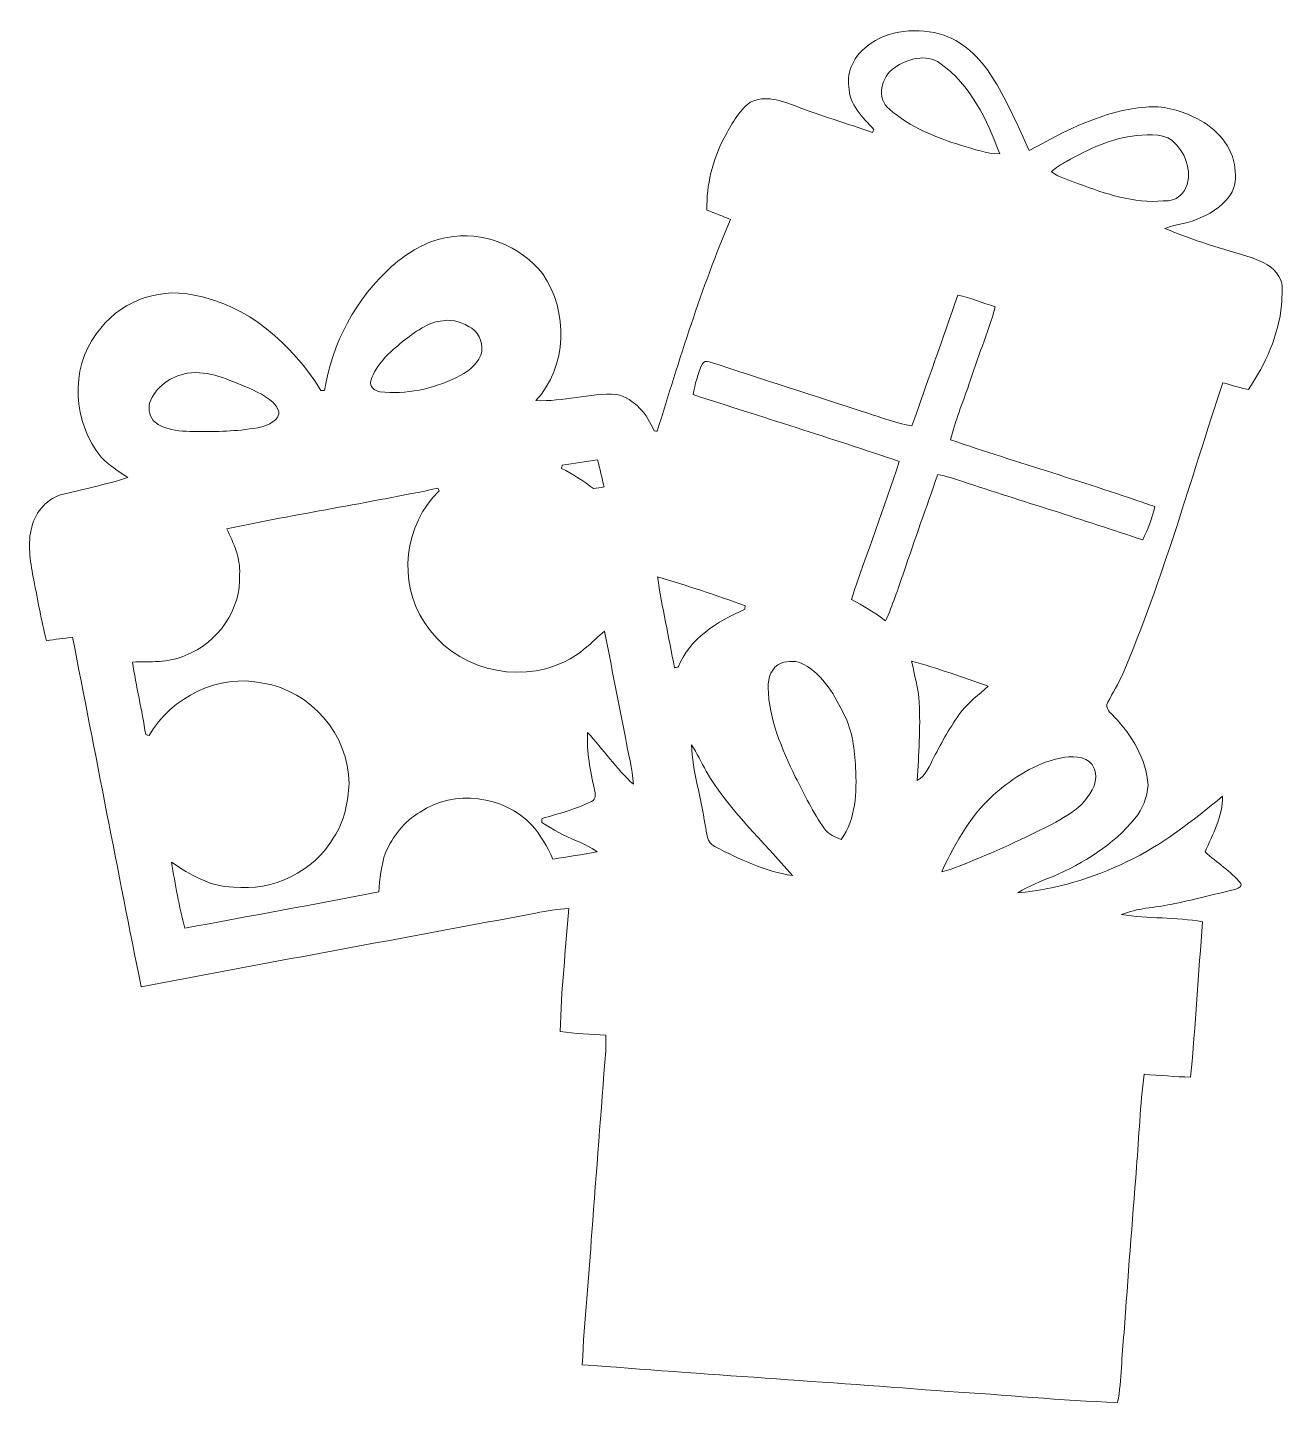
# Model space of a CAD drawing. Header units: centimetres. Extents: x -14.7 to 14.7, y -16.1 to 16.2.
import ezdxf

# ---------------------------------------------------------------- set-up
doc = ezdxf.new("R2010")
doc.units = ezdxf.units.CM
doc.header["$MEASUREMENT"] = 0
doc.layers.add('Layer 1', color=7, linetype='Continuous')

msp = doc.modelspace()

# ---------------------------------------------------------------- linework, layer by layer
at = {"layer": 'Layer 1', "color": 251, "lineweight": 9}
for points, knots in [([(4.95239, 15.71236), (5.44804, 16.11947), (6.15995, 16.15369), (6.75297, 15.97659), (6.75297, 15.97659), (7.26697, 15.78821), (7.66913, 15.36911), (7.94113, 14.90415), (7.94113, 14.90415), (8.26321, 14.38556), (8.49569, 13.82006), (8.7571, 13.27043), (8.7571, 13.27043), (9.61047, 13.73293), (10.50053, 14.21553), (11.48936, 14.28538), (11.48936, 14.28538), (11.87389, 14.3263), (12.25842, 14.22717), (12.60273, 14.05995), (12.60273, 14.05995), (13.06416, 13.85393), (13.47586, 13.4567), (13.56652, 12.94306), (13.56652, 12.94306), (13.58874, 12.7321), (13.62543, 12.49609), (13.51043, 12.30347), (13.51043, 12.30347), (13.35979, 12.00925), (13.07087, 11.82581), (12.77736, 11.69775), (12.77736, 11.69775), (12.51313, 11.56511), (12.21115, 11.54747), (11.93669, 11.4441), (11.93669, 11.4441), (12.60061, 11.16012), (13.29841, 10.96256), (13.98915, 10.75407), (13.98915, 10.75407), (14.22551, 10.66447), (14.47669, 10.54487), (14.60968, 10.3191), (14.60968, 10.3191), (14.74092, 10.12401), (14.66895, 9.87424), (14.67424, 9.65587), (14.67424, 9.65587), (14.60051, 8.93515), (14.2943, 8.26134), (13.89531, 7.6648), (13.89531, 7.6648), (13.69281, 7.70572), (13.49632, 7.76992), (13.29841, 7.82672), (13.29841, 7.82672), (12.52794, 5.54813), (11.89647, 3.21592), (10.9475, 1.00118), (10.9475, 1.00118), (10.84801, 0.77117), (10.71396, 0.55879), (10.59648, 0.33795), (10.59648, 0.33795), (10.51676, 0.18767), (10.6621, 0.09242), (10.74536, -0.00318), (10.74536, -0.00318), (11.16093, -0.43675), (11.50348, -0.99131), (11.54122, -1.60479), (11.54122, -1.60479), (11.52111, -1.88843), (11.41951, -2.16924), (11.23184, -2.38514), (11.23184, -2.38514), (10.73195, -3.0032), (10.03592, -3.43148), (9.31484, -3.74651), (9.31484, -3.74651), (9.03156, -3.85481), (8.74511, -3.96276), (8.49111, -4.13245), (8.49111, -4.13245), (9.38046, -4.05519), (10.24759, -3.7906), (11.04769, -3.39902), (11.04769, -3.39902), (11.87389, -3.01344), (12.5925, -2.44158), (13.28924, -1.86197), (13.28924, -1.86197), (13.29982, -2.32764), (13.05781, -2.75555), (12.8779, -3.17219), (12.8779, -3.17219), (13.1573, -3.41878), (13.4748, -3.62515), (13.71998, -3.90914), (13.71998, -3.90914), (13.74855, -3.9991), (13.63531, -4.03684), (13.56864, -4.05378), (13.56864, -4.05378), (13.07157, -4.16878), (12.57874, -4.30213), (12.07815, -4.40091), (12.07815, -4.40091), (11.69256, -4.48134), (11.28793, -4.48875), (10.91892, -4.63833), (10.91892, -4.63833), (11.54722, -4.74346), (12.19104, -4.69654), (12.81934, -4.80802), (12.81934, -4.80802), (12.72338, -6.02228), (12.65283, -7.23901), (12.53994, -8.45256), (12.53994, -8.45256), (12.17587, -8.44268), (11.81286, -8.41023), (11.44985, -8.38518), (11.44985, -8.38518), (11.35213, -9.10838), (11.33061, -9.83863), (11.27099, -10.5657), (11.27099, -10.5657), (11.17045, -11.85863), (11.06815, -13.15121), (10.97748, -14.44485), (10.97748, -14.44485), (10.91751, -14.98777), (10.92774, -15.53952), (10.8272, -16.07821), (10.8272, -16.07821), (9.49934, -16.03728), (8.17749, -15.8937), (6.85139, -15.81786), (6.85139, -15.81786), (3.99319, -15.60019), (1.13216, -15.41463), (-1.72569, -15.19203), (-1.72569, -15.19203), (-1.68336, -14.1538), (-1.56694, -13.11946), (-1.50238, -12.08229), (-1.50238, -12.08229), (-1.39479, -10.66518), (-1.28296, -9.24843), (-1.17747, -7.83132), (-1.17747, -7.83132), (-1.17077, -7.7082), (-1.16901, -7.58685), (-1.17395, -7.46443), (-1.17395, -7.46443), (-1.53025, -7.44115), (-1.88903, -7.43727), (-2.24216, -7.37871), (-2.24216, -7.37871), (-2.22417, -6.41633), (-2.11163, -5.45783), (-2.0439, -4.49757), (-2.0439, -4.49757), (-2.30389, -4.50745), (-2.5586, -4.56072), (-2.81401, -4.60446), (-2.81401, -4.60446), (-5.89729, -5.18831), (-8.98621, -5.74182), (-12.06737, -6.33625), (-12.06737, -6.33625), (-12.623, -3.60822), (-13.13911, -0.87102), (-13.67992, 1.86054), (-13.67992, 1.86054), (-13.88382, 1.83761), (-14.08667, 1.8101), (-14.28917, 1.77905), (-14.28917, 1.77905), (-14.4144, 2.24719), (-14.48849, 2.72626), (-14.59009, 3.19933), (-14.59009, 3.19933), (-14.65994, 3.58563), (-14.73578, 3.98462), (-14.65323, 4.37514), (-14.65323, 4.37514), (-14.58056, 4.74274), (-14.3255, 5.08423), (-13.95791, 5.19676), (-13.95791, 5.19676), (-13.43509, 5.3347), (-12.9024, 5.43736), (-12.38628, 5.60175), (-12.38628, 5.60175), (-12.5976, 5.75874), (-12.83078, 5.89068), (-13.01141, 6.08506), (-13.01141, 6.08506), (-13.66263, 6.88621), (-13.754, 8.14422), (-13.11477, 8.97925), (-13.11477, 8.97925), (-12.63182, 9.69009), (-11.71283, 10.06333), (-10.87004, 9.88906), (-10.87004, 9.88906), (-9.57923, 9.66716), (-8.52407, 8.73089), (-7.8545, 7.64257), (-7.8545, 7.64257), (-7.83369, 7.64222), (-7.79241, 7.64151), (-7.7716, 7.64116), (-7.7716, 7.64116), (-7.59803, 8.75488), (-7.03112, 9.80439), (-6.18974, 10.55581), (-6.18974, 10.55581), (-5.81897, 10.87543), (-5.38435, 11.15483), (-4.89187, 11.23067), (-4.89187, 11.23067), (-4.06355, 11.40495), (-3.17067, 11.03171), (-2.65279, 10.37695), (-2.65279, 10.37695), (-2.04672, 9.50206), (-2.07671, 8.19961), (-2.81472, 7.40762), (-2.81472, 7.40762), (-2.1776, 7.38046), (-1.55706, 7.5826), (-0.92101, 7.55438), (-0.92101, 7.55438), (-0.49802, 7.45489), (-0.20099, 7.08553), (-0.04224, 6.69818), (-0.04224, 6.69818), (-0.02354, 6.69571), (0.0135, 6.69078), (0.0322, 6.68831), (0.0322, 6.68831), (0.5462, 8.36294), (1.06161, 10.04287), (1.75058, 11.65577), (1.75058, 11.65577), (1.56643, 11.73021), (1.38158, 11.80182), (1.19743, 11.87485), (1.19743, 11.87485), (1.18367, 12.46257), (1.32407, 13.04607), (1.59994, 13.56395), (1.59994, 13.56395), (1.76011, 13.8691), (1.93403, 14.18131), (2.20708, 14.40038), (2.20708, 14.40038), (2.55915, 14.57783), (2.94826, 14.43601), (3.28763, 14.3076), (3.28763, 14.3076), (3.87642, 14.0783), (4.48426, 13.90438), (5.0801, 13.69518), (5.0801, 13.69518), (5.08856, 13.71282), (5.10585, 13.74739), (5.11432, 13.76468), (5.11432, 13.76468), (4.84868, 14.04266), (4.52518, 14.35276), (4.52518, 14.76692), (4.52518, 14.76692), (4.46485, 15.13592), (4.66206, 15.49681), (4.95239, 15.71236), (4.95239, 15.71236), (4.95239, 15.71236), (4.95239, 15.71236), (4.95239, 15.71236)], [0, 0, 0, 0, 0.01388889, 0.01388889, 0.01388889, 0.01388889, 0.02777778, 0.02777778, 0.02777778, 0.02777778, 0.04166667, 0.04166667, 0.04166667, 0.04166667, 0.05555556, 0.05555556, 0.05555556, 0.05555556, 0.06944444, 0.06944444, 0.06944444, 0.06944444, 0.08333333, 0.08333333, 0.08333333, 0.08333333, 0.09722222, 0.09722222, 0.09722222, 0.09722222, 0.11111111, 0.11111111, 0.11111111, 0.11111111, 0.125, 0.125, 0.125, 0.125, 0.13888889, 0.13888889, 0.13888889, 0.13888889, 0.15277778, 0.15277778, 0.15277778, 0.15277778, 0.16666667, 0.16666667, 0.16666667, 0.16666667, 0.18055556, 0.18055556, 0.18055556, 0.18055556, 0.19444444, 0.19444444, 0.19444444, 0.19444444, 0.20833333, 0.20833333, 0.20833333, 0.20833333, 0.22222222, 0.22222222, 0.22222222, 0.22222222, 0.23611111, 0.23611111, 0.23611111, 0.23611111, 0.25, 0.25, 0.25, 0.25, 0.26388889, 0.26388889, 0.26388889, 0.26388889, 0.27777778, 0.27777778, 0.27777778, 0.27777778, 0.29166667, 0.29166667, 0.29166667, 0.29166667, 0.30555556, 0.30555556, 0.30555556, 0.30555556, 0.31944444, 0.31944444, 0.31944444, 0.31944444, 0.33333333, 0.33333333, 0.33333333, 0.33333333, 0.34722222, 0.34722222, 0.34722222, 0.34722222, 0.36111111, 0.36111111, 0.36111111, 0.36111111, 0.375, 0.375, 0.375, 0.375, 0.38888889, 0.38888889, 0.38888889, 0.38888889, 0.40277778, 0.40277778, 0.40277778, 0.40277778, 0.41666667, 0.41666667, 0.41666667, 0.41666667, 0.43055556, 0.43055556, 0.43055556, 0.43055556, 0.44444444, 0.44444444, 0.44444444, 0.44444444, 0.45833333, 0.45833333, 0.45833333, 0.45833333, 0.47222222, 0.47222222, 0.47222222, 0.47222222, 0.48611111, 0.48611111, 0.48611111, 0.48611111, 0.5, 0.5, 0.5, 0.5, 0.51388889, 0.51388889, 0.51388889, 0.51388889, 0.52777778, 0.52777778, 0.52777778, 0.52777778, 0.54166667, 0.54166667, 0.54166667, 0.54166667, 0.55555556, 0.55555556, 0.55555556, 0.55555556, 0.56944444, 0.56944444, 0.56944444, 0.56944444, 0.58333333, 0.58333333, 0.58333333, 0.58333333, 0.59722222, 0.59722222, 0.59722222, 0.59722222, 0.61111111, 0.61111111, 0.61111111, 0.61111111, 0.625, 0.625, 0.625, 0.625, 0.63888889, 0.63888889, 0.63888889, 0.63888889, 0.65277778, 0.65277778, 0.65277778, 0.65277778, 0.66666667, 0.66666667, 0.66666667, 0.66666667, 0.68055556, 0.68055556, 0.68055556, 0.68055556, 0.69444444, 0.69444444, 0.69444444, 0.69444444, 0.70833333, 0.70833333, 0.70833333, 0.70833333, 0.72222222, 0.72222222, 0.72222222, 0.72222222, 0.73611111, 0.73611111, 0.73611111, 0.73611111, 0.75, 0.75, 0.75, 0.75, 0.76388889, 0.76388889, 0.76388889, 0.76388889, 0.77777778, 0.77777778, 0.77777778, 0.77777778, 0.79166667, 0.79166667, 0.79166667, 0.79166667, 0.80555556, 0.80555556, 0.80555556, 0.80555556, 0.81944444, 0.81944444, 0.81944444, 0.81944444, 0.83333333, 0.83333333, 0.83333333, 0.83333333, 0.84722222, 0.84722222, 0.84722222, 0.84722222, 0.86111111, 0.86111111, 0.86111111, 0.86111111, 0.875, 0.875, 0.875, 0.875, 0.88888889, 0.88888889, 0.88888889, 0.88888889, 0.90277778, 0.90277778, 0.90277778, 0.90277778, 0.91666667, 0.91666667, 0.91666667, 0.91666667, 0.93055556, 0.93055556, 0.93055556, 0.93055556, 0.94444444, 0.94444444, 0.94444444, 0.94444444, 0.95833333, 0.95833333, 0.95833333, 0.95833333, 0.97222222, 0.97222222, 0.97222222, 0.97222222, 1, 1, 1, 1]), ([(5.59374, 15.21142), (5.28683, 15.00151), (5.15771, 14.49316), (5.47591, 14.23705), (5.47591, 14.23705), (5.95851, 13.81548), (6.56353, 13.57418), (7.16925, 13.38967), (7.16925, 13.38967), (7.46135, 13.30289), (7.75415, 13.19565), (8.06248, 13.1893), (8.06248, 13.1893), (7.76579, 13.98869), (7.38374, 14.81348), (6.66195, 15.31549), (6.66195, 15.31549), (6.3374, 15.54867), (5.89607, 15.42026), (5.59374, 15.21142), (5.59374, 15.21142), (5.59374, 15.21142), (5.59374, 15.21142), (5.59374, 15.21142)], [0, 0, 0, 0, 0.14285714, 0.14285714, 0.14285714, 0.14285714, 0.28571429, 0.28571429, 0.28571429, 0.28571429, 0.42857143, 0.42857143, 0.42857143, 0.42857143, 0.57142857, 0.57142857, 0.57142857, 0.57142857, 0.71428571, 0.71428571, 0.71428571, 0.71428571, 1, 1, 1, 1]), ([(11.27699, 13.61898), (10.68503, 13.565), (10.13928, 13.30077), (9.62776, 13.01432), (9.62776, 13.01432), (9.50675, 12.93918), (9.37093, 12.87885), (9.27498, 12.7702), (9.27498, 12.7702), (9.46336, 12.63332), (9.69231, 12.5737), (9.9068, 12.49009), (9.9068, 12.49009), (10.54286, 12.2562), (11.20749, 12.0283), (11.89612, 12.08686), (11.89612, 12.08686), (12.05981, 12.08404), (12.24678, 12.12743), (12.34591, 12.26996), (12.34591, 12.26996), (12.61896, 12.6118), (12.47256, 13.11768), (12.20162, 13.41331), (12.20162, 13.41331), (11.9702, 13.68777), (11.59308, 13.64367), (11.27699, 13.61898), (11.27699, 13.61898), (11.27699, 13.61898), (11.27699, 13.61898), (11.27699, 13.61898)], [0, 0, 0, 0, 0.11111111, 0.11111111, 0.11111111, 0.11111111, 0.22222222, 0.22222222, 0.22222222, 0.22222222, 0.33333333, 0.33333333, 0.33333333, 0.33333333, 0.44444444, 0.44444444, 0.44444444, 0.44444444, 0.55555556, 0.55555556, 0.55555556, 0.55555556, 0.66666667, 0.66666667, 0.66666667, 0.66666667, 0.77777778, 0.77777778, 0.77777778, 0.77777778, 1, 1, 1, 1]), ([(7.07753, 9.87848), (6.72863, 8.85436), (6.36209, 7.83625), (6.00438, 6.81531), (6.00438, 6.81531), (5.63996, 6.86858), (5.29953, 7.01604), (4.94781, 7.11764), (4.94781, 7.11764), (3.71661, 7.52016), (2.48189, 7.91209), (1.25246, 8.3192), (1.25246, 8.3192), (1.19213, 8.33931), (1.11029, 8.3252), (1.08348, 8.26134), (1.08348, 8.26134), (0.98823, 8.03168), (0.9152, 7.79285), (0.87146, 7.54838), (0.87146, 7.54838), (2.48295, 7.02733), (4.1022, 6.52779), (5.70522, 5.98063), (5.70522, 5.98063), (5.35738, 4.89408), (4.94675, 3.82834), (4.58409, 2.74637), (4.58409, 2.74637), (4.8642, 2.60208), (5.13725, 2.44051), (5.38278, 2.24154), (5.38278, 2.24154), (5.55458, 2.6109), (5.67841, 3.00037), (5.81176, 3.38454), (5.81176, 3.38454), (6.0714, 4.15042), (6.34269, 4.91242), (6.61045, 5.67583), (6.61045, 5.67583), (6.80941, 5.63703), (7.00309, 5.57706), (7.19465, 5.51073), (7.19465, 5.51073), (8.59835, 5.04507), (10.01546, 4.61962), (11.41493, 4.14125), (11.41493, 4.14125), (11.53911, 4.38961), (11.64, 4.65102), (11.69821, 4.92265), (11.69821, 4.92265), (10.11424, 5.47934), (8.50063, 5.94853), (6.91031, 6.48758), (6.91031, 6.48758), (7.01226, 6.93208), (7.19676, 7.35153), (7.33858, 7.78368), (7.33858, 7.78368), (7.53296, 8.39469), (7.78414, 8.98665), (7.95876, 9.60401), (7.95876, 9.60401), (7.66666, 9.70138), (7.37986, 9.81745), (7.07753, 9.87848), (7.07753, 9.87848), (7.07753, 9.87848), (7.07753, 9.87848), (7.07753, 9.87848)], [0, 0, 0, 0, 0.05263158, 0.05263158, 0.05263158, 0.05263158, 0.10526316, 0.10526316, 0.10526316, 0.10526316, 0.15789474, 0.15789474, 0.15789474, 0.15789474, 0.21052632, 0.21052632, 0.21052632, 0.21052632, 0.26315789, 0.26315789, 0.26315789, 0.26315789, 0.31578947, 0.31578947, 0.31578947, 0.31578947, 0.36842105, 0.36842105, 0.36842105, 0.36842105, 0.42105263, 0.42105263, 0.42105263, 0.42105263, 0.47368421, 0.47368421, 0.47368421, 0.47368421, 0.52631579, 0.52631579, 0.52631579, 0.52631579, 0.57894737, 0.57894737, 0.57894737, 0.57894737, 0.63157895, 0.63157895, 0.63157895, 0.63157895, 0.68421053, 0.68421053, 0.68421053, 0.68421053, 0.73684211, 0.73684211, 0.73684211, 0.73684211, 0.78947368, 0.78947368, 0.78947368, 0.78947368, 0.84210526, 0.84210526, 0.84210526, 0.84210526, 0.89473684, 0.89473684, 0.89473684, 0.89473684, 1, 1, 1, 1]), ([(-4.98677, 9.28087), (-5.35895, 9.25441), (-5.65422, 9.00394), (-5.93962, 8.79016), (-5.93962, 8.79016), (-6.24125, 8.54004), (-6.56651, 8.2624), (-6.68363, 7.87399), (-6.68363, 7.87399), (-6.73372, 7.73676), (-6.58979, 7.63869), (-6.47267, 7.61576), (-6.47267, 7.61576), (-5.85601, 7.54203), (-5.23054, 7.68349), (-4.6735, 7.94737), (-4.6735, 7.94737), (-4.44173, 8.06626), (-4.20748, 8.22077), (-4.10412, 8.47195), (-4.10412, 8.47195), (-4.03356, 8.69843), (-4.11752, 8.96831), (-4.31614, 9.10236), (-4.31614, 9.10236), (-4.51122, 9.23042), (-4.75076, 9.31968), (-4.98677, 9.28087), (-4.98677, 9.28087), (-4.98677, 9.28087), (-4.98677, 9.28087), (-4.98677, 9.28087)], [0, 0, 0, 0, 0.11111111, 0.11111111, 0.11111111, 0.11111111, 0.22222222, 0.22222222, 0.22222222, 0.22222222, 0.33333333, 0.33333333, 0.33333333, 0.33333333, 0.44444444, 0.44444444, 0.44444444, 0.44444444, 0.55555556, 0.55555556, 0.55555556, 0.55555556, 0.66666667, 0.66666667, 0.66666667, 0.66666667, 0.77777778, 0.77777778, 0.77777778, 0.77777778, 1, 1, 1, 1]), ([(-10.98505, 8.04791), (-11.36817, 7.98512), (-11.74141, 7.72618), (-11.87334, 7.35082), (-11.87334, 7.35082), (-11.90827, 7.19207), (-11.87017, 7.00616), (-11.74105, 6.89927), (-11.74105, 6.89927), (-11.56184, 6.75533), (-11.32619, 6.71441), (-11.10394, 6.69183), (-11.10394, 6.69183), (-10.64568, 6.67455), (-10.18566, 6.67666), (-9.72846, 6.71759), (-9.72846, 6.71759), (-9.47199, 6.75357), (-9.19153, 6.7631), (-8.97139, 6.9162), (-8.97139, 6.9162), (-8.88602, 6.97018), (-8.82429, 7.07178), (-8.84863, 7.17479), (-8.84863, 7.17479), (-8.98162, 7.46089), (-9.29136, 7.57413), (-9.55595, 7.70501), (-9.55595, 7.70501), (-10.01032, 7.88493), (-10.48093, 8.13081), (-10.98505, 8.04791), (-10.98505, 8.04791), (-10.98505, 8.04791), (-10.98505, 8.04791), (-10.98505, 8.04791)], [0, 0, 0, 0, 0.1, 0.1, 0.1, 0.1, 0.2, 0.2, 0.2, 0.2, 0.3, 0.3, 0.3, 0.3, 0.4, 0.4, 0.4, 0.4, 0.5, 0.5, 0.5, 0.5, 0.6, 0.6, 0.6, 0.6, 0.7, 0.7, 0.7, 0.7, 0.8, 0.8, 0.8, 0.8, 1, 1, 1, 1]), ([(-2.1963, 5.89138), (-2.20088, 5.87233), (-2.21041, 5.83423), (-2.21499, 5.81518), (-2.21499, 5.81518), (-1.94477, 5.69559), (-1.70629, 5.51885), (-1.46675, 5.34846), (-1.46675, 5.34846), (-1.38314, 5.35975), (-1.29918, 5.37103), (-1.21557, 5.38268), (-1.21557, 5.38268), (-1.26144, 5.59611), (-1.31471, 5.80813), (-1.36762, 6.01979), (-1.36762, 6.01979), (-1.6442, 5.97887), (-1.91972, 5.93266), (-2.1963, 5.89138), (-2.1963, 5.89138), (-2.1963, 5.89138), (-2.1963, 5.89138), (-2.1963, 5.89138)], [0, 0, 0, 0, 0.14285714, 0.14285714, 0.14285714, 0.14285714, 0.28571429, 0.28571429, 0.28571429, 0.28571429, 0.42857143, 0.42857143, 0.42857143, 0.42857143, 0.57142857, 0.57142857, 0.57142857, 0.57142857, 0.71428571, 0.71428571, 0.71428571, 0.71428571, 1, 1, 1, 1]), ([(-10.06324, 4.4016), (-9.90414, 4.06823), (-9.73586, 3.71615), (-9.76303, 3.33515), (-9.76303, 3.33515), (-9.71787, 2.51283), (-10.27738, 1.72367), (-11.03444, 1.43051), (-11.03444, 1.43051), (-11.42214, 1.25553), (-11.86206, 1.29222), (-12.27586, 1.27987), (-12.27586, 1.27987), (-12.18238, 0.71119), (-12.05608, 0.14781), (-11.96295, -0.42122), (-11.96295, -0.42122), (-11.94355, -0.42616), (-11.90439, -0.43604), (-11.88499, -0.44098), (-11.88499, -0.44098), (-11.35123, 0.46002), (-10.25727, 1.01599), (-9.2134, 0.78387), (-9.2134, 0.78387), (-8.09792, 0.61242), (-7.19339, -0.43463), (-7.19551, -1.56634), (-7.19551, -1.56634), (-7.22021, -2.00449), (-7.30134, -2.45852), (-7.55005, -2.82964), (-7.55005, -2.82964), (-8.01678, -3.63327), (-8.98409, -4.10211), (-9.90449, -3.99663), (-9.90449, -3.99663), (-10.44565, -3.99063), (-10.92296, -3.70841), (-11.35652, -3.41419), (-11.35652, -3.41419), (-11.27397, -3.93348), (-11.18014, -4.45171), (-11.04714, -4.96077), (-11.04714, -4.96077), (-9.52949, -4.67643), (-8.00972, -4.40373), (-6.49384, -4.11093), (-6.49384, -4.11093), (-6.4769, -3.80119), (-6.4448, -3.48757), (-6.33967, -3.19406), (-6.33967, -3.19406), (-6.17387, -2.80459), (-5.90117, -2.45181), (-5.52934, -2.2412), (-5.52934, -2.2412), (-4.73383, -1.70004), (-3.56543, -1.84645), (-2.90891, -2.54495), (-2.90891, -2.54495), (-2.70147, -2.77884), (-2.54202, -3.05224), (-2.41714, -3.33834), (-2.41714, -3.33834), (-2.06965, -3.28966), (-1.72287, -3.2318), (-1.3775, -3.16725), (-1.3775, -3.16725), (-1.52672, -3.05965), (-1.695, -2.9831), (-1.86363, -2.91219), (-1.86363, -2.91219), (-2.1455, -2.79436), (-2.41326, -2.64549), (-2.67325, -2.48568), (-2.67325, -2.48568), (-2.67255, -2.46134), (-2.67114, -2.41265), (-2.67043, -2.38831), (-2.67043, -2.38831), (-2.27708, -2.27719), (-1.87739, -2.16994), (-1.50909, -1.98897), (-1.50909, -1.98897), (-1.39972, -1.94134), (-1.42124, -1.80799), (-1.44065, -1.71451), (-1.44065, -1.71451), (-1.53166, -1.27177), (-1.63115, -0.8248), (-1.60046, -0.36937), (-1.60046, -0.36937), (-1.23956, -0.77189), (-0.92736, -1.22062), (-0.52695, -1.58715), (-0.52695, -1.58715), (-0.55129, -1.21568), (-0.65078, -0.85585), (-0.71604, -0.49072), (-0.71604, -0.49072), (-0.8755, 0.34219), (-1.04518, 1.17333), (-1.20287, 2.00659), (-1.20287, 2.00659), (-1.50238, 1.74942), (-1.77508, 1.45097), (-2.14267, 1.28728), (-2.14267, 1.28728), (-3.26416, 0.73342), (-4.76417, 1.13453), (-5.42245, 2.20873), (-5.42245, 2.20873), (-6.06733, 3.14254), (-5.89517, 4.51026), (-5.08272, 5.29131), (-5.08272, 5.29131), (-5.09013, 5.30648), (-5.1053, 5.33717), (-5.11306, 5.35234), (-5.11306, 5.35234), (-6.75736, 5.00591), (-8.42, 4.75191), (-10.06324, 4.4016), (-10.06324, 4.4016), (-10.06324, 4.4016), (-10.06324, 4.4016), (-10.06324, 4.4016)], [0, 0, 0, 0, 0.03030303, 0.03030303, 0.03030303, 0.03030303, 0.06060606, 0.06060606, 0.06060606, 0.06060606, 0.09090909, 0.09090909, 0.09090909, 0.09090909, 0.12121212, 0.12121212, 0.12121212, 0.12121212, 0.15151515, 0.15151515, 0.15151515, 0.15151515, 0.18181818, 0.18181818, 0.18181818, 0.18181818, 0.21212121, 0.21212121, 0.21212121, 0.21212121, 0.24242424, 0.24242424, 0.24242424, 0.24242424, 0.27272727, 0.27272727, 0.27272727, 0.27272727, 0.3030303, 0.3030303, 0.3030303, 0.3030303, 0.33333333, 0.33333333, 0.33333333, 0.33333333, 0.36363636, 0.36363636, 0.36363636, 0.36363636, 0.39393939, 0.39393939, 0.39393939, 0.39393939, 0.42424242, 0.42424242, 0.42424242, 0.42424242, 0.45454545, 0.45454545, 0.45454545, 0.45454545, 0.48484848, 0.48484848, 0.48484848, 0.48484848, 0.51515152, 0.51515152, 0.51515152, 0.51515152, 0.54545455, 0.54545455, 0.54545455, 0.54545455, 0.57575758, 0.57575758, 0.57575758, 0.57575758, 0.60606061, 0.60606061, 0.60606061, 0.60606061, 0.63636364, 0.63636364, 0.63636364, 0.63636364, 0.66666667, 0.66666667, 0.66666667, 0.66666667, 0.6969697, 0.6969697, 0.6969697, 0.6969697, 0.72727273, 0.72727273, 0.72727273, 0.72727273, 0.75757576, 0.75757576, 0.75757576, 0.75757576, 0.78787879, 0.78787879, 0.78787879, 0.78787879, 0.81818182, 0.81818182, 0.81818182, 0.81818182, 0.84848485, 0.84848485, 0.84848485, 0.84848485, 0.87878788, 0.87878788, 0.87878788, 0.87878788, 0.90909091, 0.90909091, 0.90909091, 0.90909091, 0.93939394, 0.93939394, 0.93939394, 0.93939394, 1, 1, 1, 1]), ([(0.0389, 3.28012), (0.1405, 2.56398), (0.30807, 1.85913), (0.43401, 1.14723), (0.43401, 1.14723), (0.45589, 1.1497), (0.49963, 1.15499), (0.5215, 1.15746), (0.5215, 1.15746), (0.7808, 1.82879), (1.44472, 2.23766), (2.07902, 2.50754), (2.07902, 2.50754), (2.08254, 2.53047), (2.0896, 2.57562), (2.09313, 2.5982), (2.09313, 2.5982), (1.41544, 2.84409), (0.72929, 3.07057), (0.0389, 3.28012), (0.0389, 3.28012), (0.0389, 3.28012), (0.0389, 3.28012), (0.0389, 3.28012)], [0, 0, 0, 0, 0.14285714, 0.14285714, 0.14285714, 0.14285714, 0.28571429, 0.28571429, 0.28571429, 0.28571429, 0.42857143, 0.42857143, 0.42857143, 0.42857143, 0.57142857, 0.57142857, 0.57142857, 0.57142857, 0.71428571, 0.71428571, 0.71428571, 0.71428571, 1, 1, 1, 1]), ([(2.93486, 1.25553), (2.70978, 1.16487), (2.62829, 0.90346), (2.63323, 0.6798), (2.63323, 0.6798), (2.64911, -0.06245), (2.95426, -0.75495), (3.26929, -1.41288), (3.26929, -1.41288), (3.48554, -1.82528), (3.68204, -2.25073), (3.95474, -2.63032), (3.95474, -2.63032), (4.04963, -2.75944), (4.20309, -2.82399), (4.34597, -2.88397), (4.34597, -2.88397), (4.69098, -2.39537), (4.71391, -1.7713), (4.68322, -1.19557), (4.68322, -1.19557), (4.65571, -0.78141), (4.61796, -0.35137), (4.42464, 0.02292), (4.42464, 0.02292), (4.20062, 0.484), (3.93357, 0.96872), (3.46755, 1.22166), (3.46755, 1.22166), (3.30915, 1.31973), (3.1056, 1.30739), (2.93486, 1.25553), (2.93486, 1.25553), (2.93486, 1.25553), (2.93486, 1.25553), (2.93486, 1.25553)], [0, 0, 0, 0, 0.1, 0.1, 0.1, 0.1, 0.2, 0.2, 0.2, 0.2, 0.3, 0.3, 0.3, 0.3, 0.4, 0.4, 0.4, 0.4, 0.5, 0.5, 0.5, 0.5, 0.6, 0.6, 0.6, 0.6, 0.7, 0.7, 0.7, 0.7, 0.8, 0.8, 0.8, 0.8, 1, 1, 1, 1]), ([(5.99697, 1.30245), (6.06117, 0.98001), (6.15431, 0.66216), (6.17406, 0.33231), (6.17406, 0.33231), (6.20511, -0.27729), (6.16771, -0.8876), (6.12467, -1.49579), (6.12467, -1.49579), (6.33775, -1.38642), (6.4143, -1.1483), (6.52049, -0.95074), (6.52049, -0.95074), (6.71169, -0.58738), (6.90784, -0.22473), (7.15302, 0.10547), (7.15302, 0.10547), (7.33505, 0.33795), (7.57141, 0.51681), (7.79049, 0.71155), (7.79049, 0.71155), (7.19923, 0.9278), (6.60269, 1.13135), (5.99697, 1.30245), (5.99697, 1.30245), (5.99697, 1.30245), (5.99697, 1.30245), (5.99697, 1.30245)], [0, 0, 0, 0, 0.125, 0.125, 0.125, 0.125, 0.25, 0.25, 0.25, 0.25, 0.375, 0.375, 0.375, 0.375, 0.5, 0.5, 0.5, 0.5, 0.625, 0.625, 0.625, 0.625, 0.75, 0.75, 0.75, 0.75, 1, 1, 1, 1]), ([(0.8323, -0.659), (0.85841, -1.29717), (1.06796, -1.90959), (1.15298, -2.54036), (1.15298, -2.54036), (1.2006, -2.71922), (1.18331, -2.9651), (1.3851, -3.04695), (1.3851, -3.04695), (1.9566, -3.34752), (2.55809, -3.62656), (3.20156, -3.7271), (3.20156, -3.7271), (2.51752, -2.91995), (1.71636, -2.20134), (1.18049, -1.27777), (1.18049, -1.27777), (1.06055, -1.07351), (0.96671, -0.85444), (0.8323, -0.659), (0.8323, -0.659), (0.8323, -0.659), (0.8323, -0.659), (0.8323, -0.659)], [0, 0, 0, 0, 0.14285714, 0.14285714, 0.14285714, 0.14285714, 0.28571429, 0.28571429, 0.28571429, 0.28571429, 0.42857143, 0.42857143, 0.42857143, 0.42857143, 0.57142857, 0.57142857, 0.57142857, 0.57142857, 0.71428571, 0.71428571, 0.71428571, 0.71428571, 1, 1, 1, 1]), ([(9.59213, -0.95392), (9.00052, -1.04141), (8.47206, -1.37161), (8.02015, -1.74837), (8.02015, -1.74837), (7.41725, -2.2472), (7.02778, -2.93688), (6.70182, -3.63574), (6.70182, -3.63574), (6.85563, -3.60504), (7.00203, -3.54648), (7.14843, -3.4911), (7.14843, -3.4911), (7.90902, -3.19053), (8.65479, -2.85186), (9.37905, -2.47122), (9.37905, -2.47122), (9.61682, -2.3301), (9.87082, -2.19711), (10.04897, -1.97874), (10.04897, -1.97874), (10.22889, -1.77413), (10.39434, -1.49014), (10.27581, -1.21321), (10.27581, -1.21321), (10.17633, -0.94827), (9.83272, -0.91511), (9.59213, -0.95392)], [0, 0, 0, 0, 0.125, 0.125, 0.125, 0.125, 0.25, 0.25, 0.25, 0.25, 0.375, 0.375, 0.375, 0.375, 0.5, 0.5, 0.5, 0.5, 0.625, 0.625, 0.625, 0.625, 0.75, 0.75, 0.75, 0.75, 1, 1, 1, 1])]:
    msp.add_open_spline(points, degree=3, knots=knots, dxfattribs=at)

doc.saveas('drawing.dxf')
